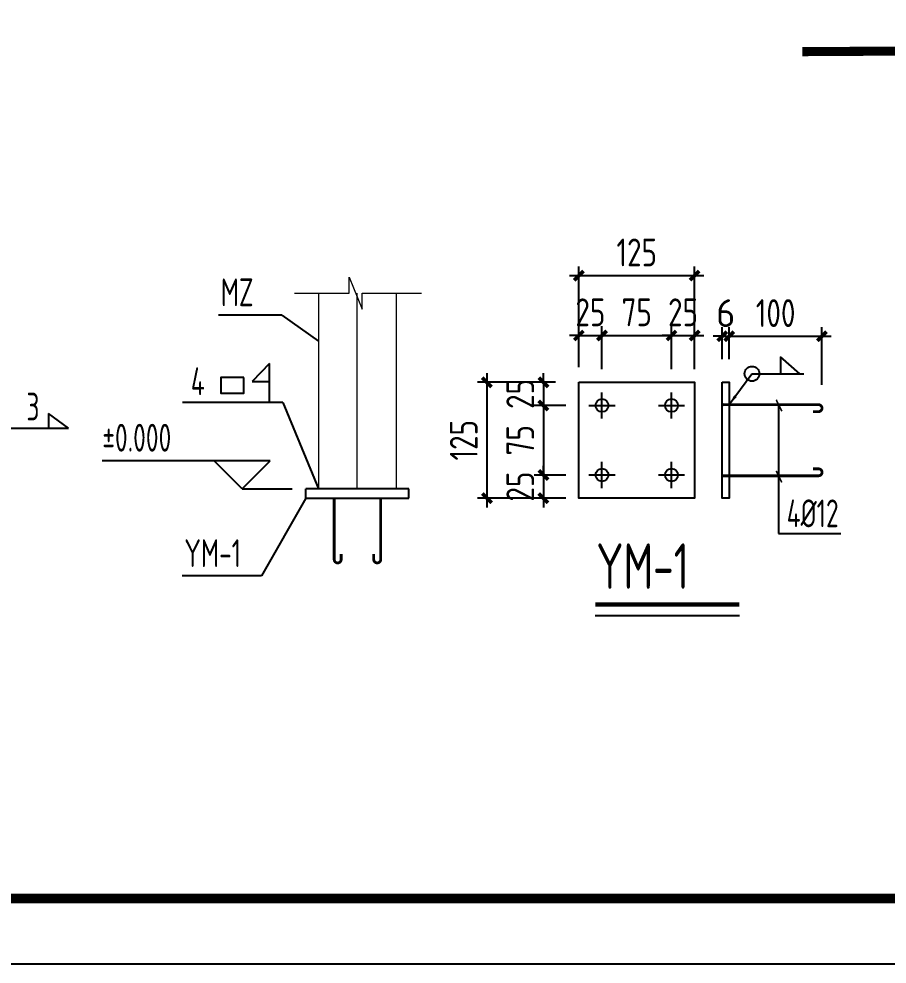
# Model space of a CAD drawing. Extents: x 180850 to 1399066, y 113487 to 334416.
# Drawn here: x 1060377 to 1079117, y 136382 to 156780 of the extents above; entities that cross this region are included whole.
import ezdxf

# ---------------------------------------------------------------- set-up
doc = ezdxf.new("R2010")
doc.units = 0
doc.header["$LTSCALE"] = 1000
for name, color, linetype in [('AXIS', 3, 'Continuous'), ('AXIS_DIM', 3, 'Continuous'), ('DIM', 146, 'Continuous'), ('DIM_SYMB', 3, 'Continuous'), ('NUM', 7, 'Continuous'), ('PUB_DIM', 3, 'Continuous'), ('PUB_TEXT', 7, 'Continuous'), ('PUB_TITLE', 4, 'Continuous'), ('PZ', 202, 'Continuous'), ('REIN', 1, 'Continuous'), ('TEXT', 7, 'Continuous'), ('THIN', 7, 'Continuous'), ('YCX', 90, 'Continuous'), ('框线', 252, 'Continuous')]:
    doc.layers.add(name, color=color, linetype=linetype)
doc.layers.add('檩条', color=30, linetype='Continuous', lineweight=5)
doc.styles.add('TSSD_Dimension', font='Tssdeng.shx', dxfattribs={"width": 0.8, "bigfont": 'hztxt.shx'})
doc.styles.add('标准字体', font='tssdeng.shx', dxfattribs={"width": 0.7, "bigfont": 'tssdchn.shx'})
doc.dimstyles.new('TSSD_20_200', dxfattribs={"dimtxt": 600, "dimasz": 200, "dimexe": 200, "dimexo": 500, "dimgap": 200, "dimtad": 1, "dimdec": 0, "dimlfac": 0.05, "dimzin": 0, "dimdsep": 46, "dimtxsty": 'TSSD_Dimension', "dimblk": 'ARCHTICK', "dimblk1": 'ARCHTICK', "dimblk2": 'ARCHTICK', "dimcen": 0, "dimdle": 200, "dimclrt": 7, "dimadec": 0, "dimazin": 0, "dimtfac": 1, "dimtdec": 0, "dimtix": 1, "dimtmove": 2, "dimatfit": 3, "dimfxl": 1, "dimtolj": 1, "dimtzin": 0, "dimarcsym": 0})

# ---------------------------------------------------------------- blocks, each defined once
blk = doc.blocks.new('FG')
for p, q in [((-200, 0), (-200, 500)), ((-200, 500), (200, -500)), ((200, -500), (200, 0))]:
    blk.add_line(p, q)
blk = doc.blocks.new('_ArchTick')
at = {"color": 0, "linetype": 'ByBlock', "const_width": 0.4}
blk.add_lwpolyline([(-0.5, -0.5), (0.5, 0.5)], dxfattribs=at)
blk = doc.blocks.new('*D798')
at = {"layer": 'AXIS_DIM', "color": 0, "lineweight": -2, "transparency": 16777216}
for p, q in [((1072463, 149263), (1072463, 150148)), ((1072963, 149221), (1072963, 150148)), ((1072463, 149948), (1072263, 149948)), ((1072463, 149948), (1072963, 149948)), ((1072963, 149948), (1073163, 149948))]:
    blk.add_line(p, q, dxfattribs=at)
at = {"layer": 'Defpoints', "color": 0, "transparency": 16777216}
for p in [(1072963, 149948), (1072463, 148763), (1072963, 148721)]:
    blk.add_point(p, dxfattribs=at)
at = {"layer": 'AXIS_DIM', "color": 0, "lineweight": -2, "transparency": 16777216, "xscale": 200, "yscale": 200, "zscale": 200}
blk.add_blockref('_ArchTick', (1072463, 149948), dxfattribs=at)
at = {"layer": 'AXIS_DIM', "color": 0, "lineweight": -2, "transparency": 16777216, "xscale": 200, "yscale": 200, "zscale": 200, "rotation": 180}
blk.add_blockref('_ArchTick', (1072963, 149948), dxfattribs=at)
at = {"layer": 'AXIS_DIM', "color": 7, "transparency": 16777216, "insert": (1072713, 150448), "char_height": 600, "attachment_point": 5, "style": 'TSSD_Dimension'}
blk.add_mtext('\\A1;25', dxfattribs=at)
blk = doc.blocks.new('*D799')
at = {"layer": 'AXIS_DIM', "color": 0, "lineweight": -2, "transparency": 16777216}
for p, q in [((1072963, 149221), (1072963, 150148)), ((1074463, 149221), (1074463, 150148)), ((1072763, 149948), (1074663, 149948))]:
    blk.add_line(p, q, dxfattribs=at)
at = {"layer": 'Defpoints', "color": 0, "transparency": 16777216}
for p in [(1074463, 149948), (1072963, 148721), (1074463, 148721)]:
    blk.add_point(p, dxfattribs=at)
at = {"layer": 'AXIS_DIM', "color": 0, "lineweight": -2, "transparency": 16777216, "xscale": 200, "yscale": 200, "zscale": 200, "rotation": 180}
blk.add_blockref('_ArchTick', (1072963, 149948), dxfattribs=at)
at = {"layer": 'AXIS_DIM', "color": 0, "lineweight": -2, "transparency": 16777216, "xscale": 200, "yscale": 200, "zscale": 200}
blk.add_blockref('_ArchTick', (1074463, 149948), dxfattribs=at)
at = {"layer": 'AXIS_DIM', "color": 7, "transparency": 16777216, "insert": (1073713, 150448), "char_height": 600, "attachment_point": 5, "style": 'TSSD_Dimension'}
blk.add_mtext('\\A1;75', dxfattribs=at)
blk = doc.blocks.new('*D800')
at = {"layer": 'AXIS_DIM', "color": 0, "lineweight": -2, "transparency": 16777216}
for p, q in [((1074463, 149221), (1074463, 150148)), ((1074963, 149221), (1074963, 150148)), ((1074463, 149948), (1074263, 149948)), ((1074463, 149948), (1074963, 149948)), ((1074963, 149948), (1075163, 149948))]:
    blk.add_line(p, q, dxfattribs=at)
at = {"layer": 'Defpoints', "color": 0, "transparency": 16777216}
for p in [(1074963, 149948), (1074463, 148721), (1074963, 148721)]:
    blk.add_point(p, dxfattribs=at)
at = {"layer": 'AXIS_DIM', "color": 0, "lineweight": -2, "transparency": 16777216, "xscale": 200, "yscale": 200, "zscale": 200}
blk.add_blockref('_ArchTick', (1074463, 149948), dxfattribs=at)
at = {"layer": 'AXIS_DIM', "color": 0, "lineweight": -2, "transparency": 16777216, "xscale": 200, "yscale": 200, "zscale": 200, "rotation": 180}
blk.add_blockref('_ArchTick', (1074963, 149948), dxfattribs=at)
at = {"layer": 'AXIS_DIM', "color": 7, "transparency": 16777216, "insert": (1074713, 150448), "char_height": 600, "attachment_point": 5, "style": 'TSSD_Dimension'}
blk.add_mtext('\\A1;25', dxfattribs=at)
blk = doc.blocks.new('*D801')
at = {"layer": 'AXIS_DIM', "color": 0, "lineweight": -2, "transparency": 16777216}
for p, q in [((1072463, 149437), (1072463, 151440)), ((1074963, 149437), (1074963, 151440)), ((1072263, 151240), (1075163, 151240))]:
    blk.add_line(p, q, dxfattribs=at)
at = {"layer": 'Defpoints', "color": 0, "transparency": 16777216}
for p in [(1074963, 151240), (1072463, 148937), (1074963, 148937)]:
    blk.add_point(p, dxfattribs=at)
at = {"layer": 'AXIS_DIM', "color": 0, "lineweight": -2, "transparency": 16777216, "xscale": 200, "yscale": 200, "zscale": 200, "rotation": 180}
blk.add_blockref('_ArchTick', (1072463, 151240), dxfattribs=at)
at = {"layer": 'AXIS_DIM', "color": 0, "lineweight": -2, "transparency": 16777216, "xscale": 200, "yscale": 200, "zscale": 200}
blk.add_blockref('_ArchTick', (1074963, 151240), dxfattribs=at)
at = {"layer": 'AXIS_DIM', "color": 7, "transparency": 16777216, "insert": (1073713, 151740), "char_height": 600, "attachment_point": 5, "style": 'TSSD_Dimension'}
blk.add_mtext('\\A1;125', dxfattribs=at)
blk = doc.blocks.new('*D802')
at = {"layer": 'AXIS_DIM', "color": 0, "lineweight": -2, "transparency": 16777216}
for p, q in [((1071699, 148937), (1071699, 149137)), ((1071963, 148937), (1071499, 148937)), ((1071699, 148937), (1071699, 148437)), ((1072180, 148437), (1071499, 148437)), ((1071699, 148437), (1071699, 148237))]:
    blk.add_line(p, q, dxfattribs=at)
at = {"layer": 'Defpoints', "color": 0, "transparency": 16777216}
for p in [(1072463, 148937), (1071699, 148437), (1072680, 148437)]:
    blk.add_point(p, dxfattribs=at)
at = {"layer": 'AXIS_DIM', "color": 0, "lineweight": -2, "transparency": 16777216, "xscale": 200, "yscale": 200, "zscale": 200}
for p, rotation in [((1071699, 148937), 270), ((1071699, 148437), 90)]:
    blk.add_blockref('_ArchTick', p, dxfattribs=dict(at, rotation=rotation))
at = {"layer": 'AXIS_DIM', "color": 7, "transparency": 16777216, "insert": (1071199, 148687), "char_height": 600, "attachment_point": 5, "rotation": 90, "style": 'TSSD_Dimension'}
blk.add_mtext('\\A1;25', dxfattribs=at)
blk = doc.blocks.new('*D803')
at = {"layer": 'AXIS_DIM', "color": 0, "lineweight": -2, "transparency": 16777216}
for p, q in [((1071699, 148637), (1071699, 146737)), ((1072180, 148437), (1071499, 148437)), ((1072180, 146937), (1071499, 146937))]:
    blk.add_line(p, q, dxfattribs=at)
at = {"layer": 'Defpoints', "color": 0, "transparency": 16777216}
for p in [(1072680, 148437), (1071699, 146937), (1072680, 146937)]:
    blk.add_point(p, dxfattribs=at)
at = {"layer": 'AXIS_DIM', "color": 0, "lineweight": -2, "transparency": 16777216, "xscale": 200, "yscale": 200, "zscale": 200}
for p, rotation in [((1071699, 148437), 90), ((1071699, 146937), 270)]:
    blk.add_blockref('_ArchTick', p, dxfattribs=dict(at, rotation=rotation))
at = {"layer": 'AXIS_DIM', "color": 7, "transparency": 16777216, "insert": (1071199, 147687), "char_height": 600, "attachment_point": 5, "rotation": 90, "style": 'TSSD_Dimension'}
blk.add_mtext('\\A1;75', dxfattribs=at)
blk = doc.blocks.new('*D804')
at = {"layer": 'AXIS_DIM', "color": 0, "lineweight": -2, "transparency": 16777216}
for p, q in [((1071699, 146937), (1071699, 147137)), ((1072180, 146937), (1071499, 146937)), ((1071699, 146937), (1071699, 146437)), ((1072180, 146437), (1071499, 146437)), ((1071699, 146437), (1071699, 146237))]:
    blk.add_line(p, q, dxfattribs=at)
at = {"layer": 'Defpoints', "color": 0, "transparency": 16777216}
for p in [(1072680, 146937), (1071699, 146437), (1072680, 146437)]:
    blk.add_point(p, dxfattribs=at)
at = {"layer": 'AXIS_DIM', "color": 0, "lineweight": -2, "transparency": 16777216, "xscale": 200, "yscale": 200, "zscale": 200}
for p, rotation in [((1071699, 146937), 270), ((1071699, 146437), 90)]:
    blk.add_blockref('_ArchTick', p, dxfattribs=dict(at, rotation=rotation))
at = {"layer": 'AXIS_DIM', "color": 7, "transparency": 16777216, "insert": (1071199, 146687), "char_height": 600, "attachment_point": 5, "rotation": 90, "style": 'TSSD_Dimension'}
blk.add_mtext('\\A1;25', dxfattribs=at)
blk = doc.blocks.new('*D805')
at = {"layer": 'AXIS_DIM', "color": 0, "lineweight": -2, "transparency": 16777216}
for p, q in [((1070479, 149137), (1070479, 146237)), ((1071963, 148937), (1070279, 148937)), ((1071963, 146437), (1070279, 146437))]:
    blk.add_line(p, q, dxfattribs=at)
at = {"layer": 'Defpoints', "color": 0, "transparency": 16777216}
for p in [(1072463, 148937), (1070479, 146437), (1072463, 146437)]:
    blk.add_point(p, dxfattribs=at)
at = {"layer": 'AXIS_DIM', "color": 0, "lineweight": -2, "transparency": 16777216, "xscale": 200, "yscale": 200, "zscale": 200}
for p, rotation in [((1070479, 148937), 90), ((1070479, 146437), 270)]:
    blk.add_blockref('_ArchTick', p, dxfattribs=dict(at, rotation=rotation))
at = {"layer": 'AXIS_DIM', "color": 7, "transparency": 16777216, "insert": (1069979, 147687), "char_height": 600, "attachment_point": 5, "rotation": 90, "style": 'TSSD_Dimension'}
blk.add_mtext('\\A1;125', dxfattribs=at)
blk = doc.blocks.new('*D806')
at = {"layer": 'AXIS_DIM', "color": 0, "lineweight": -2, "transparency": 16777216}
for p, q in [((1075560, 149437), (1075560, 150131)), ((1075710, 149437), (1075710, 150131)), ((1075560, 149931), (1075360, 149931)), ((1075560, 149931), (1075710, 149931)), ((1075710, 149931), (1075910, 149931))]:
    blk.add_line(p, q, dxfattribs=at)
at = {"layer": 'Defpoints', "color": 0, "transparency": 16777216}
for p in [(1075710, 149931), (1075560, 148937), (1075710, 148937)]:
    blk.add_point(p, dxfattribs=at)
at = {"layer": 'AXIS_DIM', "color": 0, "lineweight": -2, "transparency": 16777216, "xscale": 200, "yscale": 200, "zscale": 200}
blk.add_blockref('_ArchTick', (1075560, 149931), dxfattribs=at)
at = {"layer": 'AXIS_DIM', "color": 0, "lineweight": -2, "transparency": 16777216, "xscale": 200, "yscale": 200, "zscale": 200, "rotation": 180}
blk.add_blockref('_ArchTick', (1075710, 149931), dxfattribs=at)
at = {"layer": 'AXIS_DIM', "color": 7, "transparency": 16777216, "insert": (1075635, 150431), "char_height": 600, "attachment_point": 5, "style": 'TSSD_Dimension'}
blk.add_mtext('\\A1;{\\W1;6}', dxfattribs=at)
blk = doc.blocks.new('*D807')
at = {"layer": 'AXIS_DIM', "color": 0, "lineweight": -2, "transparency": 16777216}
for p, q in [((1075710, 149437), (1075710, 150131)), ((1077712, 148880), (1077712, 150131)), ((1075510, 149931), (1077912, 149931))]:
    blk.add_line(p, q, dxfattribs=at)
at = {"layer": 'Defpoints', "color": 0, "transparency": 16777216}
for p in [(1077712, 149931), (1075710, 148937), (1077712, 148380)]:
    blk.add_point(p, dxfattribs=at)
at = {"layer": 'AXIS_DIM', "color": 0, "lineweight": -2, "transparency": 16777216, "xscale": 200, "yscale": 200, "zscale": 200, "rotation": 180}
blk.add_blockref('_ArchTick', (1075710, 149931), dxfattribs=at)
at = {"layer": 'AXIS_DIM', "color": 0, "lineweight": -2, "transparency": 16777216, "xscale": 200, "yscale": 200, "zscale": 200}
blk.add_blockref('_ArchTick', (1077712, 149931), dxfattribs=at)
at = {"layer": 'AXIS_DIM', "color": 7, "transparency": 16777216, "insert": (1076711, 150431), "char_height": 600, "attachment_point": 5, "style": 'TSSD_Dimension'}
blk.add_mtext('\\A1;100', dxfattribs=at)

msp = doc.modelspace()

# ---------------------------------------------------------------- linework, layer by layer
for p, q in [((1065783.96, 149341.27), (1065412.06, 148955.33)), ((1065783.96, 148498.93), (1065783.96, 149341.27)), ((1065412.06, 148955.33), (1065783.96, 148955.33)), ((1066076.15, 148498.93), (1066846.4, 146637.02)), ((1066573.15, 146440.23), (1066573.15, 146637.02)), ((1068797.07, 146637.02), (1066573.15, 146637.02)), ((1068523.82, 146637.02), (1066846.4, 146637.02)), ((1068797.07, 146440.23), (1068797.07, 146637.02)), ((1066573.15, 146440.23), (1068797.07, 146440.23))]:
    msp.add_line(p, q)
at = {"color": 3, "linetype": 'ByBlock'}
for p, q in [((1061446.57, 147945.49), (1061016.71, 148262.63)), ((1061016.71, 148262.63), (1061016.71, 147945.49)), ((1059893.8, 147945.49), (1061446.57, 147945.49))]:
    msp.add_line(p, q, dxfattribs=at)
msp.add_lwpolyline([(1065231.89, 149039.51), (1064736.02, 149039.51), (1064736.02, 148703.26), (1065231.89, 148703.26)], close=True)
msp.add_circle((1076200.72, 149120.94), 160.44)
at = {"layer": 'AXIS'}
msp.add_line((1065194.69, 146637.02), (1066278.13, 146637.02), dxfattribs=at)
at = {"layer": 'DIM', "const_width": 35.2}
for points in [[(1076844.36, 148313.11), (1076723.67, 148561.78)], [(1076844.36, 146777.55), (1076723.67, 147026.22)]]:
    msp.add_lwpolyline(points, dxfattribs=at)
at = {"layer": 'DIM_SYMB', "const_width": 196}
msp.add_lwpolyline([(1077286.73, 156073.09), (1087233.32, 156133.4)], dxfattribs=at)
at = {"layer": 'NUM', "const_width": 100}
msp.add_lwpolyline([(1072816.12, 144142.02), (1075928.15, 144142.02)], dxfattribs=at)
at = {"layer": 'PUB_DIM'}
for p, q in [((1066055.98, 150387.97), (1064688.78, 150387.97)), ((1066055.98, 150387.97), (1066846.4, 149828.44)), ((1065798.14, 147240.47), (1062177.44, 147240.47)), ((1065194.69, 146637.02), (1064591.24, 147240.47)), ((1065194.69, 146637.02), (1065798.14, 147240.47))]:
    msp.add_line(p, q, dxfattribs=at)
at = {"layer": 'PUB_TITLE'}
msp.add_lwpolyline([(1041333.16, 220381.89), (1189933.16, 220381.89), (1189933.16, 136381.97), (1041333.16, 136381.97)], close=True, dxfattribs=at)
at = {"layer": 'PUB_TITLE', "const_width": 212.12}
msp.add_lwpolyline([(1044868.51, 137796.11), (1044868.51, 218967.75), (1188519.02, 218967.75), (1188519.02, 137796.11)], close=True, dxfattribs=at)
at = {"layer": 'PZ'}
for points in [[(1072463.25, 148937.45), (1074963.25, 148937.45), (1074963.25, 146437.45), (1072463.25, 146437.45)], [(1075560.4, 148937.45), (1075710.4, 148937.45), (1075710.4, 146437.45), (1075560.4, 146437.45)]]:
    msp.add_lwpolyline(points, close=True, dxfattribs=at)
at = {"layer": 'REIN', "color": 1}
for points, const_width in [([(1075542.62, 148430.08, 0.41421356), (1075567.76, 148455.23, 0.41421356), (1075542.62, 148480.37, 1)], 50.29), ([(1075542.62, 148455.23), (1077637.05, 148455.23, -1), (1077637.05, 148304.37), (1077516.36, 148304.37)], 60.34), ([(1075542.62, 146919.67), (1077637.05, 146919.67, 1), (1077637.05, 147070.53), (1077516.36, 147070.53)], 60.34), ([(1067182.49, 146440.23), (1067182.49, 145114.89, 1), (1067333.35, 145114.89), (1067333.35, 145235.58)], 60.34), ([(1068187.73, 146440.23), (1068187.73, 145114.89, -1), (1068036.87, 145114.89), (1068036.87, 145235.58)], 60.34)]:
    msp.add_lwpolyline(points, format="xyb", dxfattribs=dict(at, const_width=const_width))
at = {"layer": 'THIN'}
for p, q in [((1076814.54, 149484.22), (1076814.54, 149121.79)), ((1077232.16, 149121.79), (1076814.54, 149484.22)), ((1075710.4, 148455.23), (1076200.72, 149120.94)), ((1076200.72, 149120.94), (1076613.6, 149120.94)), ((1076200.72, 149120.94), (1077319.13, 149120.94)), ((1066076.15, 148498.93), (1063911.67, 148498.93))]:
    msp.add_line(p, q, dxfattribs=at)
msp.add_lwpolyline([(1075710.4, 148455.23, 0, 70.4, 0), (1075843.44, 148635.85, 70.4, 70.4, 0)], format="xyseb", dxfattribs=at)
msp.add_lwpolyline([(1072816.12, 143902.02), (1075928.15, 143902.02)], dxfattribs=at)
at = {"layer": 'YCX'}
for p, q in [((1076775.39, 148455.23), (1076775.39, 145674.51)), ((1066573.15, 146440.23), (1065611.04, 144757.8)), ((1076775.39, 145674.51), (1078122.2, 145674.51)), ((1065611.04, 144757.8), (1063899.91, 144757.8))]:
    msp.add_line(p, q, dxfattribs=at)
at = {"layer": '框线'}
for p, q in [((1072963.25, 148154.17), (1072963.25, 148720.73)), ((1074463.25, 148154.17), (1074463.25, 148720.73)), ((1072679.96, 148437.45), (1073246.53, 148437.45)), ((1074179.96, 148437.45), (1074746.53, 148437.45)), ((1072963.25, 146654.17), (1072963.25, 147220.73)), ((1074463.25, 146654.17), (1074463.25, 147220.73)), ((1072679.96, 146937.45), (1073246.53, 146937.45)), ((1074179.96, 146937.45), (1074746.53, 146937.45))]:
    msp.add_line(p, q, dxfattribs=at)
for centre in [(1072963.25, 148437.45), (1074463.25, 148437.45), (1072963.25, 146937.45), (1074463.25, 146937.45)]:
    msp.add_circle(centre, 140, dxfattribs=at)
at = {"layer": '檩条'}
for p, q in [((1066325.53, 150859.63), (1067507.49, 150859.63)), ((1066846.4, 150859.63), (1066846.4, 146637.02)), ((1067669.85, 150859.63), (1067669.85, 146637.02)), ((1067784.07, 150859.63), (1069070.03, 150859.63)), ((1068523.82, 150859.63), (1068523.82, 146637.02))]:
    msp.add_line(p, q, dxfattribs=at)

# ---------------------------------------------------------------- block references
at = {"layer": '檩条', "xscale": 0.6914520934224132, "yscale": 0.6914520934224132, "zscale": 0.6914520934224132}
msp.add_blockref('FG', (1067645.78, 150859.63), dxfattribs=at)

# ---------------------------------------------------------------- texts
at = {"layer": 'PUB_DIM', "color": 7, "style": '标准字体', "width": 0.7}
for s, p in [('MZ', (1064735.1, 150580.24)), ('4', (1064087.63, 148659.19)), ('%%P0.000', (1062177.44, 147441.62)), ('YM-1', (1063946.22, 144950.07))]:
    msp.add_text(s, height=600, dxfattribs=at).set_placement(p)
at = {"layer": 'PUB_TEXT', "style": '标准字体', "width": 0.7}
msp.add_text('YM-1', height=980, dxfattribs=at).set_placement((1072839.32, 144481.5))
at = {"layer": 'TEXT', "style": '标准字体', "width": 0.7}
msp.add_text('4%%C12', height=600, dxfattribs=at).set_placement((1076949.64, 145809.29))
at = {"layer": 'THIN', "style": '标准字体', "width": 0.7}
msp.add_text('3', height=600, dxfattribs=at).set_placement((1060539.74, 148113.83))

# ---------------------------------------------------------------- dimensions: what is measured, and where the dimension line sits
at = {"layer": 'AXIS_DIM'}
for base, p1, p2, picture, middle in [((1074963.25, 151240.32), (1072463.25, 148937.45), (1074963.25, 148937.45), '*D801', (1073713.25, 151740.32)), ((1072963.25, 149948.14), (1072463.25, 148763.45), (1072963.25, 148720.73), '*D798', (1072713.25, 150448.14)), ((1074463.25, 149948.14), (1072963.25, 148720.73), (1074463.25, 148720.73), '*D799', (1073713.25, 150448.14)), ((1074963.25, 149948.14), (1074463.25, 148720.73), (1074963.25, 148720.73), '*D800', (1074713.25, 150448.14)), ((1077712.49, 149930.66), (1075710.4, 148937.45), (1077712.49, 148379.8), '*D807', (1076711.44, 150430.66))]:
    dim = msp.add_linear_dim(base=base, p1=p1, p2=p2, dimstyle='TSSD_20_200', dxfattribs=at)
    dim.commit()
    dim.dimension.update_dxf_attribs({"geometry": picture, "text_midpoint": middle})
dim = msp.add_linear_dim(base=(1075710.4, 149930.66), p1=(1075560.4, 148937.45), p2=(1075710.4, 148937.45), text='{\\W1;6}', dimstyle='TSSD_20_200', dxfattribs=at)
dim.commit()
dim.dimension.update_dxf_attribs({"geometry": '*D806', "text_midpoint": (1075635.4, 150430.66)})
for base, p1, p2, picture, middle in [((1070479.34, 146437.45), (1072463.25, 148937.45), (1072463.25, 146437.45), '*D805', (1069979.34, 147687.45)), ((1071699.4, 148437.45), (1072463.25, 148937.45), (1072679.96, 148437.45), '*D802', (1071199.4, 148687.45)), ((1071699.4, 146937.45), (1072679.96, 148437.45), (1072679.96, 146937.45), '*D803', (1071199.4, 147687.45)), ((1071699.4, 146437.45), (1072679.96, 146937.45), (1072679.96, 146437.45), '*D804', (1071199.4, 146687.45))]:
    dim = msp.add_linear_dim(base=base, p1=p1, p2=p2, angle=90, dimstyle='TSSD_20_200', dxfattribs=at)
    dim.commit()
    dim.dimension.update_dxf_attribs({"geometry": picture, "text_midpoint": middle})

doc.saveas('drawing.dxf')
